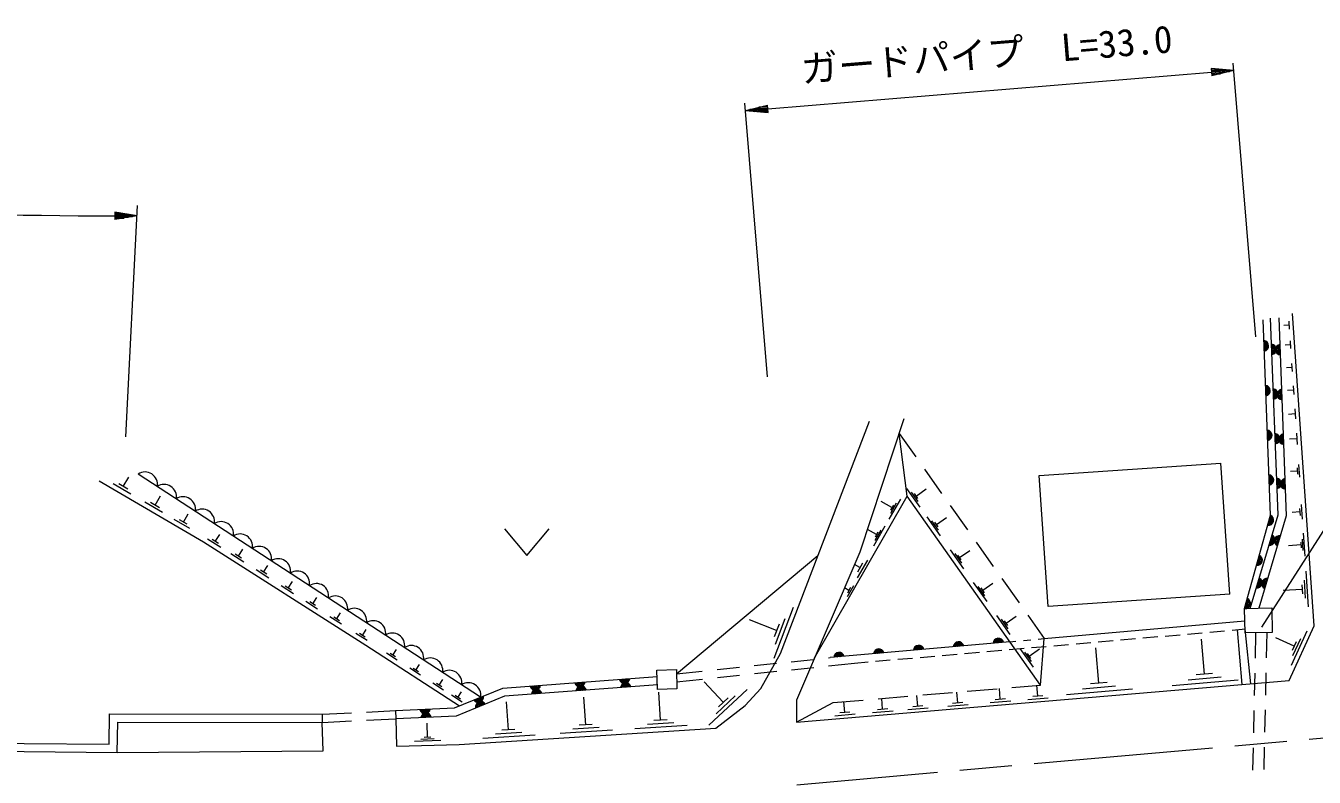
# Model space of a CAD drawing. Units: millimetres, scale not verified. Extents: x 40000 to 680000, y 20000 to 380000.
# Drawn here: x 249060 to 335455, y 269466 to 319886 of the extents above; entities that cross this region are included whole.
import ezdxf
from ezdxf.enums import TextEntityAlignment as Align

# ---------------------------------------------------------------- set-up
doc = ezdxf.new("R2010")
doc.units = ezdxf.units.MM
doc.header["$LTSCALE"] = 1000
doc.linetypes.add('CHAIN', pattern=[18.5, 12, -1.5, 3.5, -1.5])
for name, color, linetype, lineweight in [('M-BGD', 7, 'Continuous', 13), ('M-BMK', 2, 'CHAIN', 13), ('M-STR-HTXT', 7, 'Continuous', 13)]:
    doc.layers.add(name, color=color, linetype=linetype, lineweight=lineweight)
doc.styles.add('ＭＳ ゴシック', font='')
doc.styles.get('ＭＳ ゴシック').set_extended_font_data('MS Gothic')

msp = doc.modelspace()

# ---------------------------------------------------------------- linework, layer by layer
at = {"layer": 'M-BGD'}
for p, q in [((332529, 287041), (332031, 300159)), ((333763, 299794), (333410, 299770)), ((333745, 300058), (333781, 299529)), ((333852, 298486), (333500, 298462)), ((333834, 298750), (333870, 298222)), ((333938, 297228), (333974, 296699)), ((333956, 296964), (333603, 296939)), ((334040, 295736), (334080, 295138)), ((334060, 295437), (333662, 295410)), ((334169, 293842), (333722, 293811)), ((334146, 294177), (334192, 293507)), ((307619, 292539), (308735, 290959)), ((308155, 288315), (307619, 292539)), ((334283, 292174), (333786, 292140)), ((334257, 292547), (334308, 291801)), ((317017, 289700), (329188, 290531)), ((329788, 281751), (329188, 290531)), ((334401, 290440), (334459, 289596)), ((255599, 288969), (255969, 289601)), ((279560, 274839), (256601, 289809)), ((309312, 290143), (310467, 288510)), ((317616, 280920), (317017, 289700)), ((334318, 290010), (333868, 289980)), ((334303, 290221), (334332, 289799)), ((256100, 288464), (254914, 289157)), ((255896, 288795), (255303, 289142)), ((309042, 287580), (308146, 288848)), ((308903, 287957), (308455, 288591)), ((308763, 288333), (309439, 288811)), ((258227, 287220), (257041, 287913)), ((258023, 287552), (257430, 287898)), ((257726, 287725), (258096, 288357)), ((301934, 277433), (308155, 288315)), ((307139, 287558), (306420, 287969)), ((307704, 288130), (306933, 286782)), ((307421, 287844), (307036, 287170)), ((307235, 287727), (307043, 287390)), ((317107, 275652), (308155, 288315)), ((308875, 288175), (308651, 288492)), ((334585, 287755), (334651, 286786)), ((259625, 286590), (259951, 287148)), ((310399, 285661), (309503, 286929)), ((310120, 286414), (310796, 286892)), ((311044, 287693), (312199, 286060)), ((330783, 280787), (332529, 287041)), ((334489, 287262), (333972, 287227)), ((334472, 287504), (334505, 287020)), ((260066, 286145), (259020, 286756)), ((259886, 286437), (259363, 286743)), ((281155, 286138), (282655, 284338)), ((282655, 284338), (284155, 286138)), ((306103, 285747), (305495, 286095)), ((306668, 286318), (305898, 284971)), ((306386, 286033), (306001, 285359)), ((310260, 286038), (309812, 286671)), ((310232, 286256), (310008, 286573)), ((262129, 284887), (261256, 285443)), ((261985, 285142), (261549, 285420)), ((261767, 285281), (262063, 285747)), ((306200, 285916), (306007, 285579)), ((312776, 285244), (313931, 283610)), ((334548, 285249), (334575, 284862)), ((334638, 285450), (334691, 284675)), ((334715, 285844), (334821, 284295)), ((263678, 283900), (262805, 284456)), ((263534, 284156), (263098, 284434)), ((263316, 284295), (263612, 284760)), ((292691, 276404), (302178, 284337)), ((311957, 283457), (311061, 284725)), ((311817, 283834), (311369, 284468)), ((311790, 284052), (311566, 284369)), ((311678, 284211), (312354, 284689)), ((334562, 285055), (333736, 284999)), ((265003, 283215), (265290, 283666)), ((304993, 283534), (304636, 283738)), ((305493, 284039), (304811, 282847)), ((305164, 283832), (304823, 283236)), ((265354, 282833), (264508, 283372)), ((265214, 283080), (264791, 283350)), ((266663, 282153), (266941, 282589)), ((313515, 281254), (312619, 282521)), ((314508, 282794), (315662, 281161)), ((334771, 282681), (334852, 281483)), ((334890, 283291), (335053, 280895)), ((267003, 281782), (266184, 282304)), ((266868, 282022), (266458, 282283)), ((304256, 282002), (303964, 282170)), ((304564, 282314), (304144, 281579)), ((304361, 282186), (304151, 281819)), ((313375, 281630), (312927, 282264)), ((313348, 281849), (313124, 282165)), ((313236, 282007), (313912, 282485)), ((329788, 281751), (317616, 280920)), ((334652, 282071), (333374, 281984)), ((334631, 282371), (334672, 281772)), ((268626, 280748), (267833, 281254)), ((268495, 280980), (268099, 281233)), ((268297, 281107), (268566, 281530)), ((300520, 280853), (299209, 277435)), ((270224, 279731), (269457, 280219)), ((270097, 279955), (269714, 280200)), ((269905, 280077), (270166, 280487)), ((299409, 279319), (297586, 280018)), ((299964, 280086), (299309, 278377)), ((315073, 279050), (314176, 280318)), ((314933, 279427), (314485, 280061)), ((314906, 279645), (314682, 279962)), ((314794, 279803), (315470, 280281)), ((316240, 280344), (317356, 278765)), ((317356, 278765), (330800, 279960)), ((271952, 278630), (271185, 279119)), ((271825, 278855), (271442, 279099)), ((271633, 278977), (271894, 279386)), ((299573, 279746), (299245, 278892)), ((326953, 279073), (327949, 279159)), ((328448, 279203), (329444, 279290)), ((329942, 279333), (330848, 279412)), ((330627, 275691), (330309, 279364)), ((330811, 279409), (331171, 275737)), ((331509, 277448), (331545, 279164)), ((332254, 277479), (332290, 279179)), ((334951, 279264), (333898, 276962)), ((315051, 278560), (303008, 277490)), ((315051, 278560), (315457, 278596)), ((315955, 278641), (316453, 278685)), ((316493, 278160), (317489, 278247)), ((316951, 278729), (317356, 278765)), ((317107, 275652), (317356, 278765)), ((317987, 278290), (318984, 278377)), ((319482, 278421), (320478, 278508)), ((320976, 278551), (321972, 278638)), ((322470, 278681), (323466, 278768)), ((323965, 278812), (324961, 278899)), ((325459, 278942), (326455, 279029)), ((328087, 276373), (327887, 278737)), ((334118, 278253), (332890, 278815)), ((334249, 278541), (333986, 277965)), ((334534, 278758), (334008, 277607)), ((273968, 277324), (273246, 277792)), ((273850, 277537), (273489, 277771)), ((273669, 277654), (273919, 278039)), ((300389, 277216), (301881, 277373)), ((302875, 277478), (303008, 277492)), ((306033, 277247), (307029, 277334)), ((307527, 277378), (308523, 277465)), ((309021, 277508), (310018, 277595)), ((310516, 277639), (311512, 277725)), ((312010, 277769), (313006, 277856)), ((313504, 277899), (314501, 277986)), ((314999, 278030), (315995, 278117)), ((316630, 276846), (315734, 278114)), ((316491, 277223), (316043, 277857)), ((316463, 277441), (316239, 277758)), ((316351, 277600), (317027, 278078)), ((321007, 275774), (320807, 278139)), ((275520, 276318), (274804, 276782)), ((275403, 276530), (275045, 276762)), ((275224, 276646), (275471, 277027)), ((292691, 276404), (294422, 276586)), ((295417, 276691), (296908, 276848)), ((297903, 276953), (299395, 277111)), ((297920, 276417), (299412, 276575)), ((300406, 276680), (301898, 276837)), ((302892, 276942), (304628, 277125)), ((304628, 277125), (305535, 277204)), ((332201, 274979), (332232, 276479)), ((277065, 275316), (276356, 275776)), ((276949, 275526), (276595, 275756)), ((276772, 275641), (277017, 276019)), ((292704, 275867), (294439, 276050)), ((295827, 274494), (294547, 275864)), ((295434, 276155), (296926, 276312)), ((315181, 275489), (317107, 275652)), ((316923, 274906), (316861, 275636)), ((321561, 275821), (320453, 275727)), ((330354, 275969), (325920, 275594)), ((329220, 276171), (327004, 275984)), ((328641, 276420), (327533, 276326)), ((331455, 274948), (331487, 276448)), ((278321, 274503), (277611, 274962)), ((278205, 274712), (277850, 274942)), ((278027, 274827), (278273, 275206)), ((286609, 272978), (286489, 274849)), ((291620, 273300), (291500, 275171)), ((297432, 275352), (294863, 272951)), ((296630, 274923), (295345, 273722)), ((296148, 274794), (295506, 274194)), ((306213, 274731), (308205, 274899)), ((306515, 274026), (306453, 274756)), ((308878, 274226), (308817, 274956)), ((309202, 274984), (311195, 275152)), ((311550, 274452), (311488, 275182)), ((312191, 275236), (314184, 275405)), ((314404, 274693), (314342, 275423)), ((317623, 274782), (316254, 274666)), ((317265, 274935), (316581, 274877)), ((323274, 275371), (318840, 274996)), ((322140, 275572), (319924, 275385)), ((271898, 273843), (273856, 273939)), ((273856, 273939), (273881, 273390)), ((281423, 272644), (281302, 274516)), ((300737, 273164), (303202, 274476)), ((303202, 274476), (305216, 274647)), ((303982, 273812), (303921, 274542)), ((307214, 273902), (305846, 273786)), ((306857, 274055), (306173, 273997)), ((309578, 274101), (308209, 273986)), ((309221, 274255), (308536, 274197)), ((312249, 274327), (310881, 274212)), ((311892, 274481), (311207, 274423)), ((315103, 274569), (313735, 274453)), ((314746, 274722), (314062, 274664)), ((331402, 272449), (331434, 273949)), ((332147, 272480), (332179, 273980)), ((268940, 273697), (270899, 273793)), ((268940, 273697), (268940, 273147)), ((268940, 273147), (270911, 273244)), ((271910, 273293), (273881, 273390)), ((275997, 272137), (275970, 273083)), ((292512, 273122), (290758, 273009)), ((292059, 273328), (291182, 273271)), ((304682, 273687), (303313, 273572)), ((304325, 273841), (303640, 273783)), ((283207, 272289), (279698, 272064)), ((282315, 272467), (280561, 272354)), ((281861, 272673), (280984, 272616)), ((288393, 272623), (284884, 272397)), ((287501, 272800), (285747, 272687)), ((287047, 273006), (286170, 272950)), ((293405, 272945), (289896, 272719)), ((276890, 271926), (275117, 271875)), ((276443, 272032), (275557, 272006)), ((276219, 272144), (275775, 272131)), ((331349, 269950), (331381, 271449)), ((332094, 269981), (332126, 271480))]:
    msp.add_line(p, q, dxfattribs=at)
for points in [[(307938, 293508), (304990, 284562), (300737, 274638), (300737, 273164), (333768, 275957), (335441, 279614), (334009, 300582)], [(331166, 280794), (333027, 287075), (332526, 300273)], [(333076, 300293), (333580, 287005), (331743, 280806)], [(273881, 273390), (273914, 271541), (278110, 271661), (295321, 272767), (297306, 274284), (298355, 275418), (299659, 277771), (305642, 293366)], [(253981, 289355), (260979, 285264), (271852, 278338), (278147, 274258)], [(273856, 273939), (277802, 274115), (281043, 275449), (291391, 276215)], [(291431, 275667), (281171, 274907), (277923, 273570), (273881, 273390)], [(240772, 271519), (248942, 271190), (255198, 271124), (255227, 273167), (268940, 273147)], [(240782, 272069), (248956, 271740), (254656, 271680), (254685, 273717), (268940, 273697)], [(255198, 271124), (269009, 271245), (268940, 273147)]]:
    msp.add_lwpolyline(points, dxfattribs=at)
for points in [[(330783, 280787), (332609, 280824), (332642, 279186), (330816, 279149)], [(291378, 276656), (292682, 276693), (292720, 275388), (291415, 275350)]]:
    msp.add_lwpolyline(points, close=True, dxfattribs=at)
for centre, radius, start, end in [((332043, 298406), 354, 280.9713, 83.37647), ((332043, 298406), 283, 283.19533, 81.15244), ((332043, 298406), 212, 286.94166, 77.40611), ((332043, 298406), 142, 294.65339, 69.69438), ((332043, 298406), 100, 304.97105, 59.37672), ((332043, 298406), 100, 304.97105, 59.37672), ((332552, 298168), 354, 280.9713, 83.37647), ((332552, 298168), 283, 283.19533, 81.15244), ((332552, 298168), 212, 286.94166, 77.40611), ((332552, 298168), 142, 294.65339, 69.69438), ((332552, 298168), 100, 304.97105, 59.37672), ((332552, 298168), 100, 304.97105, 59.37672), ((333212, 298148), 354, 100.9713, 263.37647), ((333212, 298148), 283, 103.19533, 261.15244), ((333212, 298148), 212, 106.94166, 257.40611), ((333212, 298148), 142, 114.65339, 249.69438), ((333212, 298148), 100, 124.97105, 239.37672), ((333212, 298148), 100, 124.97105, 239.37672), ((332157, 295408), 354, 280.9713, 83.37647), ((332157, 295408), 283, 283.19533, 81.15244), ((332157, 295408), 212, 286.94166, 77.40611), ((332157, 295408), 142, 294.65339, 69.69438), ((332157, 295408), 100, 304.97105, 59.37672), ((332157, 295408), 100, 304.97105, 59.37672), ((332666, 295171), 354, 280.9713, 83.37647), ((333326, 295150), 354, 100.9713, 263.37647), ((332666, 295171), 283, 283.19533, 81.15244), ((332666, 295171), 212, 286.94166, 77.40611), ((332666, 295171), 142, 294.65339, 69.69438), ((332666, 295171), 100, 304.97105, 59.37672), ((332666, 295171), 100, 304.97105, 59.37672), ((333326, 295150), 283, 103.19533, 261.15244), ((333326, 295150), 212, 106.94166, 257.40611), ((333326, 295150), 142, 114.65339, 249.69438), ((333326, 295150), 100, 124.97105, 239.37672), ((333326, 295150), 100, 124.97105, 239.37672), ((332271, 292411), 354, 280.9713, 83.37647), ((332271, 292411), 283, 283.19533, 81.15244), ((332271, 292411), 212, 286.94166, 77.40611), ((332271, 292411), 142, 294.65339, 69.69438), ((332271, 292411), 100, 304.97105, 59.37672), ((332271, 292411), 100, 304.97105, 59.37672), ((332780, 292173), 354, 280.9713, 83.37647), ((332780, 292173), 283, 283.19533, 81.15244), ((332780, 292173), 212, 286.94166, 77.40611), ((332780, 292173), 142, 294.65339, 69.69438), ((332780, 292173), 100, 304.97105, 59.37672), ((332780, 292173), 100, 304.97105, 59.37672), ((333439, 292152), 354, 100.9713, 263.37647), ((333439, 292152), 283, 103.19533, 261.15244), ((333439, 292152), 212, 106.94166, 257.40611), ((333439, 292152), 142, 114.65339, 249.69438), ((333439, 292152), 100, 124.97105, 239.37672), ((333439, 292152), 100, 124.97105, 239.37672), ((257059, 289117), 830, 350.30552, 123.48175), ((332384, 289413), 354, 280.9713, 83.37647), ((332384, 289413), 283, 283.19533, 81.15244), ((332384, 289413), 212, 286.94166, 77.40611), ((332384, 289413), 142, 294.65339, 69.69438), ((332384, 289413), 100, 304.97105, 59.37672), ((332384, 289413), 100, 304.97105, 59.37672), ((332894, 289175), 354, 280.9713, 83.37647), ((332894, 289175), 283, 283.19533, 81.15244), ((333553, 289155), 354, 100.9713, 263.37647), ((333553, 289155), 283, 103.19533, 261.15244), ((258334, 288286), 830, 350.30552, 123.48175), ((332894, 289175), 212, 286.94166, 77.40611), ((332894, 289175), 142, 294.65339, 69.69438), ((332894, 289175), 100, 304.97105, 59.37672), ((332894, 289175), 100, 304.97105, 59.37672), ((333553, 289155), 212, 106.94166, 257.40611), ((333553, 289155), 142, 114.65339, 249.69438), ((333553, 289155), 100, 124.97105, 239.37672), ((333553, 289155), 100, 124.97105, 239.37672), ((259610, 287454), 830, 350.30552, 123.48175), ((260885, 286622), 830, 350.30552, 123.48175), ((332382, 286718), 354, 263.20133, 65.6065), ((332382, 286718), 283, 265.42537, 63.38247), ((332382, 286718), 212, 269.17169, 59.63614), ((262161, 285791), 830, 350.30552, 123.48175), ((332382, 286718), 142, 276.88342, 51.92441), ((332382, 286718), 100, 287.20108, 41.60675), ((332382, 286718), 100, 287.20108, 41.60675), ((263436, 284959), 830, 350.30552, 123.48175), ((332471, 285388), 354, 262.28708, 64.69225), ((332471, 285388), 283, 264.51112, 62.46822), ((332471, 285388), 212, 268.25744, 58.72189), ((332471, 285388), 142, 275.96917, 51.01016), ((332471, 285388), 100, 286.28683, 40.6925), ((332471, 285388), 100, 286.28683, 40.6925), ((333140, 285328), 354, 82.28708, 244.69225), ((333140, 285328), 283, 84.51112, 242.46822), ((333140, 285328), 212, 88.25744, 238.72189), ((333140, 285328), 142, 95.96917, 231.01016), ((333140, 285328), 100, 106.28683, 220.6925), ((333140, 285328), 100, 106.28683, 220.6925), ((264712, 284127), 830, 350.30552, 123.48175), ((331631, 284028), 354, 263.20133, 65.6065), ((331631, 284028), 283, 265.42537, 63.38247), ((265987, 283295), 830, 350.30552, 123.48175), ((331631, 284028), 212, 269.17169, 59.63614), ((331631, 284028), 142, 276.88342, 51.92441), ((331631, 284028), 100, 287.20108, 41.60675), ((331631, 284028), 100, 287.20108, 41.60675), ((267263, 282464), 830, 350.30552, 123.48175), ((331618, 282512), 354, 262.28708, 64.69225), ((331618, 282512), 283, 264.51112, 62.46822), ((331618, 282512), 212, 268.25744, 58.72189), ((331618, 282512), 142, 275.96917, 51.01016), ((331618, 282512), 100, 286.28683, 40.6925), ((331618, 282512), 100, 286.28683, 40.6925), ((332287, 282452), 354, 82.28708, 244.69225), ((332287, 282452), 283, 84.51112, 242.46822), ((332287, 282452), 212, 88.25744, 238.72189), ((332287, 282452), 142, 95.96917, 231.01016), ((332287, 282452), 100, 106.28683, 220.6925), ((332287, 282452), 100, 106.28683, 220.6925), ((268538, 281632), 830, 350.30552, 123.48175), ((269814, 280800), 830, 350.30552, 123.48175), ((271089, 279969), 830, 350.30552, 123.48175), ((330825, 281138), 354, 263.20133, 65.6065), ((330825, 281138), 283, 265.42537, 63.38247), ((330825, 281138), 212, 269.17169, 59.63614), ((330825, 281138), 142, 276.88342, 51.92441), ((330825, 281138), 100, 287.20108, 41.60675), ((330825, 281138), 100, 287.20108, 41.60675), ((272365, 279137), 830, 350.30552, 123.48175), ((273640, 278305), 830, 350.30552, 123.48175), ((274916, 277474), 830, 350.30552, 123.48175), ((308933, 277962), 354, 13.87729, 176.28246), ((308933, 277962), 283, 16.10132, 174.05843), ((311606, 278200), 354, 13.87729, 176.28246), ((311606, 278200), 283, 16.10132, 174.05843), ((311606, 278200), 212, 19.84765, 170.3121), ((311606, 278200), 142, 27.55938, 162.60037), ((311606, 278200), 100, 37.87704, 152.28271), ((311606, 278200), 100, 37.87704, 152.28271), ((314278, 278437), 354, 13.87729, 176.28246), ((314278, 278437), 283, 16.10132, 174.05843), ((314278, 278437), 212, 19.84765, 170.3121), ((314278, 278437), 142, 27.55938, 162.60037), ((314278, 278437), 100, 37.87704, 152.28271), ((314278, 278437), 100, 37.87704, 152.28271), ((276191, 276642), 830, 350.30552, 123.48175), ((303588, 277487), 354, 13.87729, 176.28246), ((303588, 277487), 283, 16.10132, 174.05843), ((303588, 277487), 212, 19.84765, 170.3121), ((303588, 277487), 142, 27.55938, 162.60037), ((303588, 277487), 100, 37.87704, 152.28271), ((303588, 277487), 100, 37.87704, 152.28271), ((306260, 277724), 354, 13.87729, 176.28246), ((306260, 277724), 283, 16.10132, 174.05843), ((306260, 277724), 212, 19.84765, 170.3121), ((306260, 277724), 142, 27.55938, 162.60037), ((306260, 277724), 100, 37.87704, 152.28271), ((306260, 277724), 100, 37.87704, 152.28271), ((308933, 277962), 212, 19.84765, 170.3121), ((308933, 277962), 142, 27.55938, 162.60037), ((308933, 277962), 100, 37.87704, 152.28271), ((308933, 277962), 100, 37.87704, 152.28271), ((277467, 275810), 830, 350.30552, 123.48175), ((278742, 274979), 830, 350.30552, 123.48175), ((283221, 275665), 354, 193.03169, 355.43687), ((283221, 275665), 283, 195.25573, 353.21283), ((283221, 275665), 212, 199.00206, 349.4665), ((283221, 275665), 142, 206.71379, 341.75478), ((283221, 275665), 100, 217.03145, 331.43711), ((283221, 275665), 100, 217.03145, 331.43711), ((286213, 275886), 354, 193.03169, 355.43687), ((286213, 275886), 283, 195.25573, 353.21283), ((286213, 275886), 212, 199.00206, 349.4665), ((286213, 275886), 142, 206.71379, 341.75478), ((286213, 275886), 100, 217.03145, 331.43711), ((286213, 275886), 100, 217.03145, 331.43711), ((289205, 276108), 354, 193.03169, 355.43687), ((289205, 276108), 283, 195.25573, 353.21283), ((289297, 275454), 354, 13.03169, 175.43687), ((289205, 276108), 212, 199.00206, 349.4665), ((289297, 275454), 283, 15.25573, 173.21283), ((289205, 276108), 142, 206.71379, 341.75478), ((289297, 275454), 212, 19.00206, 169.4665), ((289205, 276108), 100, 217.03145, 331.43711), ((289205, 276108), 100, 217.03145, 331.43711), ((279402, 274832), 354, 211.16774, 13.57292), ((279402, 274832), 283, 213.39178, 11.34888), ((279402, 274832), 212, 217.13811, 7.60256), ((279402, 274832), 142, 224.84984, 359.89083), ((279402, 274832), 100, 235.1675, 349.57316), ((279402, 274832), 100, 235.1675, 349.57316), ((283313, 275011), 354, 13.03169, 175.43687), ((283313, 275011), 283, 15.25573, 173.21283), ((283313, 275011), 212, 19.00206, 169.4665), ((283313, 275011), 142, 26.71379, 161.75478), ((283313, 275011), 100, 37.03145, 151.43711), ((283313, 275011), 100, 37.03145, 151.43711), ((286305, 275233), 354, 13.03169, 175.43687), ((286305, 275233), 283, 15.25573, 173.21283), ((286305, 275233), 212, 19.00206, 169.4665), ((286305, 275233), 142, 26.71379, 161.75478), ((286305, 275233), 100, 37.03145, 151.43711), ((286305, 275233), 100, 37.03145, 151.43711), ((289297, 275454), 142, 26.71379, 161.75478), ((289297, 275454), 100, 37.03145, 151.43711), ((289297, 275454), 100, 37.03145, 151.43711), ((275827, 274081), 354, 191.35641, 353.76159), ((275827, 274081), 283, 193.58045, 351.53755), ((275827, 274081), 212, 197.32678, 347.79123), ((275827, 274081), 142, 205.03851, 340.0795), ((275827, 274081), 100, 215.35617, 329.76183), ((275827, 274081), 100, 215.35617, 329.76183), ((279567, 274189), 354, 31.16774, 193.57292), ((279567, 274189), 283, 33.39178, 191.34888), ((279567, 274189), 212, 37.13811, 187.60256), ((279567, 274189), 142, 44.84984, 179.89083), ((279567, 274189), 100, 55.1675, 169.57316), ((279567, 274189), 100, 55.1675, 169.57316), ((275904, 273426), 354, 11.35641, 173.76159), ((275904, 273426), 283, 13.58045, 171.53755), ((275904, 273426), 212, 17.32678, 167.79123), ((275904, 273426), 142, 25.03851, 160.0795), ((275904, 273426), 100, 35.35617, 149.76183), ((275904, 273426), 100, 35.35617, 149.76183)]:
    msp.add_arc(centre, radius, start, end, dxfattribs=at)
at = {"layer": 'M-BMK'}
msp.add_line((365483, 274730), (300763, 268928), dxfattribs=at)
at = {"layer": 'M-STR-HTXT'}
for p, q in [((331538, 299019), (330024, 317386)), ((298819, 314312), (328571, 316765)), ((330066, 316888), (328550, 317014)), ((328550, 317014), (328591, 316516)), ((328853, 316989), (328554, 316964)), ((328558, 316914), (329156, 316964)), ((329459, 316938), (328562, 316864)), ((328567, 316815), (329762, 316913)), ((330066, 316888), (328571, 316765)), ((328575, 316715), (329771, 316813)), ((329476, 316739), (328579, 316665)), ((328583, 316615), (329181, 316665)), ((328886, 316590), (328587, 316565)), ((330066, 316888), (328591, 316516)), ((298797, 296320), (297283, 314687)), ((297324, 314189), (298798, 314561)), ((298504, 314487), (298803, 314512)), ((298840, 314063), (298798, 314561)), ((297324, 314189), (298819, 314312)), ((297324, 314189), (298840, 314063)), ((298815, 314362), (297619, 314264)), ((298823, 314262), (297627, 314164)), ((297914, 314338), (298811, 314412)), ((297930, 314139), (298827, 314213)), ((298807, 314462), (298209, 314413)), ((298831, 314163), (298233, 314114)), ((298536, 314088), (298835, 314113)), ((255779, 292303), (256561, 307821)), ((256526, 307134), (255025, 307379)), ((255025, 307379), (255027, 306879)), ((255326, 307330), (255026, 307329)), ((255026, 307279), (255626, 307281)), ((255926, 307232), (255026, 307229)), ((255026, 307179), (256226, 307183)), ((256526, 307134), (255026, 307129)), ((255026, 307079), (256226, 307083)), ((255926, 307032), (255026, 307029)), ((256526, 307134), (255027, 306879)), ((255027, 306979), (255627, 306981)), ((255327, 306930), (255027, 306929))]:
    msp.add_line(p, q, dxfattribs=at)
msp.add_lwpolyline([(331938, 279528), (349481, 306907), (380931, 306907)], dxfattribs=at)
msp.add_arc((255339, 683886), 376754, 258.01233, 269.95243, dxfattribs=at)

# ---------------------------------------------------------------- texts
at = {"layer": 'M-STR-HTXT', "style": 'ＭＳ ゴシック'}
msp.add_text('ガードパイプ  L=33.0', height=1833, rotation=4.712, dxfattribs=at).set_placement((313613, 316535), align=Align.BOTTOM_CENTER)

doc.saveas('drawing.dxf')
